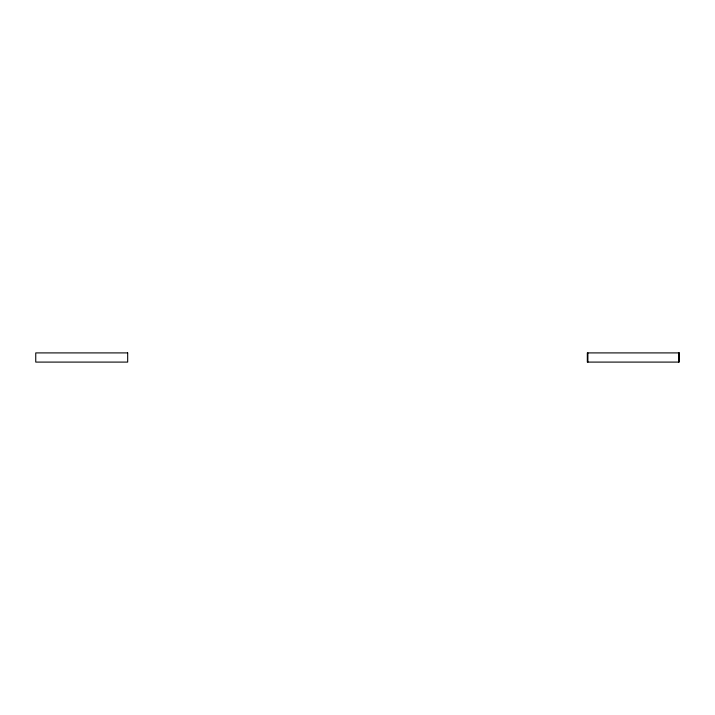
<?xml version="1.0" encoding="UTF-8"?>
<svg xmlns="http://www.w3.org/2000/svg" width="715" height="715" viewBox="0 0 715 715"><rect width="100%" height="100%" fill="white"/><g stroke="black" fill="none" stroke-linecap="round" stroke-linejoin="round"><path stroke-width="1.07" d="M678.687 352.906L678.687 362.094M587.891 352.906L587.891 362.094M127.681 352.906L35.75 352.906L35.75 362.094L127.681 362.094L127.681 352.906M679.25 352.906L587.319 352.906L587.319 362.094L679.25 362.094L679.25 352.906"/></g></svg>
